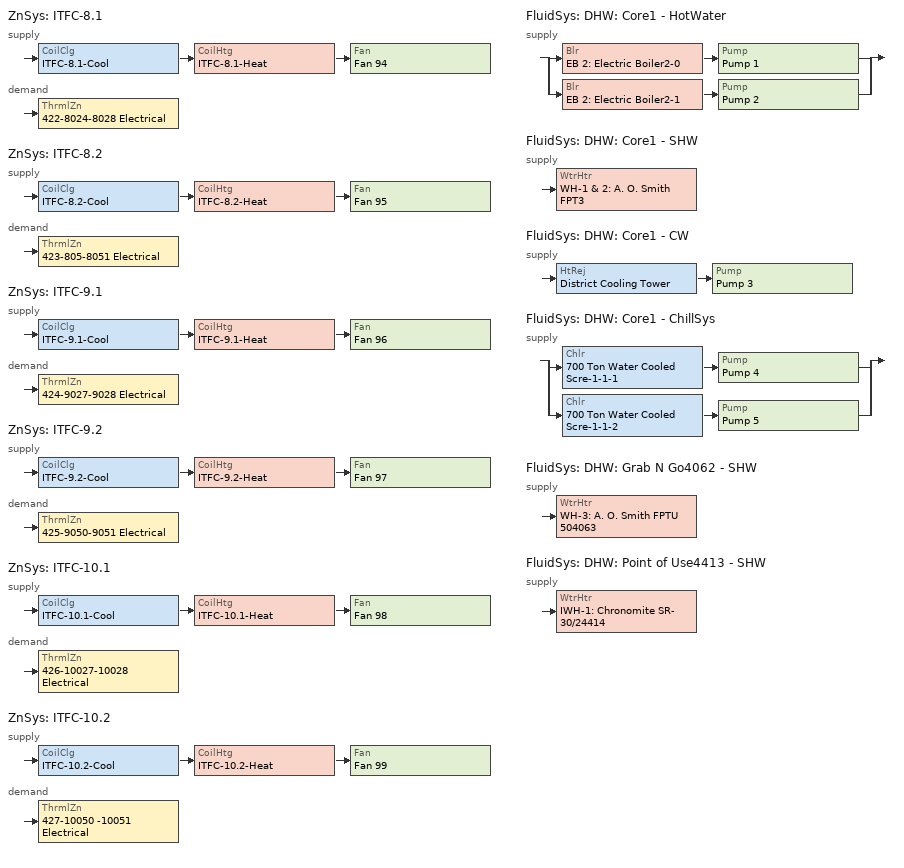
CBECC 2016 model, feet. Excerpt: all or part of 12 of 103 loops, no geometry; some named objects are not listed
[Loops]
ZnSys 'ITFC-8.1'
 supply: CoilClg 'ITFC-8.1-Cool' > CoilHtg 'ITFC-8.1-Heat' > Fan 'Fan 94'
 demand: ThrmlZn '422-8024-8028 Electrical'
ZnSys 'ITFC-8.2'
 supply: CoilClg 'ITFC-8.2-Cool' > CoilHtg 'ITFC-8.2-Heat' > Fan 'Fan 95'
 demand: ThrmlZn '423-805-8051 Electrical'
ZnSys 'ITFC-9.1'
 supply: CoilClg 'ITFC-9.1-Cool' > CoilHtg 'ITFC-9.1-Heat' > Fan 'Fan 96'
 demand: ThrmlZn '424-9027-9028 Electrical'
ZnSys 'ITFC-9.2'
 supply: CoilClg 'ITFC-9.2-Cool' > CoilHtg 'ITFC-9.2-Heat' > Fan 'Fan 97'
 demand: ThrmlZn '425-9050-9051 Electrical'
ZnSys 'ITFC-10.1'
 supply: CoilClg 'ITFC-10.1-Cool' > CoilHtg 'ITFC-10.1-Heat' > Fan 'Fan 98'
 demand: ThrmlZn '426-10027-10028 Electrical'
ZnSys 'ITFC-10.2'
 supply: CoilClg 'ITFC-10.2-Cool' > CoilHtg 'ITFC-10.2-Heat' > Fan 'Fan 99'
 demand: ThrmlZn '427-10050 -10051 Electrical'
FluidSys 'DHW: Core1 - HotWater'
 supply: split
  | Blr 'EB 2: Electric Boiler2-0' > Pump 'Pump 1'
  | Blr 'EB 2: Electric Boiler2-1' > Pump 'Pump 2'
FluidSys 'DHW: Core1 - SHW'
 supply: WtrHtr 'WH-1 & 2: A. O. Smith FPT3'
FluidSys 'DHW: Core1 - CW'
 supply: HtRej 'District Cooling Tower' > Pump 'Pump 3'
FluidSys 'DHW: Core1 - ChillSys'
 supply: split
  | Chlr '700 Ton Water Cooled Scre-1-1-1' > Pump 'Pump 4'
  | Chlr '700 Ton Water Cooled Scre-1-1-2' > Pump 'Pump 5'
FluidSys 'DHW: Grab N Go4062 - SHW'
 supply: WtrHtr 'WH-3: A. O. Smith FPTU 504063'
FluidSys 'DHW: Point of Use4413 - SHW'
 supply: WtrHtr 'IWH-1: Chronomite SR-30/24414'
[IntLtgSys]
Name | Spc | LumRef | LumCnt | DaylitAreaType
7.29  Secondary | S-316-7.29_7140 Sm Suite | ( F3, - none - ) | ( 1, 0 ) | SecondarySidelit
7.29 non Daylit | S-316-7.29_7140 Sm Suite | ( F3, F3, F3 ) | ( 1, 2, 1 )
7.30 Primary | S-317-7.30_7150 Sm Suite | ( F3, F3 ) | ( 3, 0 ) | PrimarySidelit
7.30 Secondary | S-317-7.30_7150 Sm Suite | ( F3, - none - ) | ( 2, 0 ) | SecondarySidelit
7.30 non Daylit | S-317-7.30_7150 Sm Suite | ( F3, F3, F3 ) | ( 4, 0, 0 )
7.31 Primary | S-318-7.31_7210 Md Suite | ( F3, F3/8 ) | ( 2, 2 ) | PrimarySidelit
7.31 non daylit | S-318-7.31_7210 Md Suite | ( F3, F3/8, H1 ) | ( 1, 1, 2 )
7.32 Primary | S-319-7.32_7212 Office | ( F3/12, - none - ) | ( 1, 0 ) | PrimarySidelit
7.33 Primary | S-320-7.33_7220 Sm Suite | ( F3, - none - ) | ( 2, 0 ) | PrimarySidelit
7.33 Secondary | S-320-7.33_7220 Sm Suite | ( F3, - none - ) | ( 2, 0 ) | SecondarySidelit
7.33 non Daylit | S-320-7.33_7220 Sm Suite | ( F3, F3, F3 ) | ( 1, 2, 1 )
7.34 Primary | S-321-7.34_7230 Sm Suite | ( F3, - none - ) | ( 2, 0 ) | PrimarySidelit
7.34 Secondary | S-321-7.34_7230 Sm Suite | ( F3, - none - ) | ( 2, 0 ) | SecondarySidelit
7.34 non Daylit | S-321-7.34_7230 Sm Suite | ( F3, F3, F3 ) | ( 1, 2, 1 )
7.35 Primary | S-322-7.35_7240 Sm Suite | ( F3, - none - ) | ( 2, 0 ) | PrimarySidelit
7.35 Secondary | S-322-7.35_7240 Sm Suite | ( F3, - none - ) | ( 2, 0 ) | SecondarySidelit
7.35 non Daylit | S-322-7.35_7240 Sm Suite | ( F3, F3, F3 ) | ( 1, 2, 1 )
7.36 non Daylit | S-323-7.36_7031 Circulation | ( W 1x2, F6A, F6A ) | ( 9, 1, 3 )
7.37 non Daylit | S-324-7.37_7032 Circulation | ( W 1x2, W 1x2, W 1x2, F3, H1 ) | ( 5, 5, 5, 2, 1 )
7.38 non Daylit | S-325-7.38_7030 Circulation | ( F3/8, F3, W 1x2 ) | ( 1, 2, 6 )
7027/ 7028 non Daylit | S-420-7027-7028 Electrical | ( F1B, F1B, - none - ) | ( 3, 2, 0 )
7.1ab 7.2 non daylit | S-421-7050-7051 Electrical | ( F1B, F1B, - none - ) | ( 3, 3, 0 )
468 Ind non Daylit | S-468-Ind_S107 Stair 1 | ( H1, F12, - none - ) | ( 1, 4, 0 )
469 non Daylit | S-469-Ind_S207 Stair 2 | ( H1, F12, - none - ) | ( 1, 4, 0 )
470 non Daylit | S-470-Ind_S307 Stair 3 | ( F12, H1, - none -, - none -, - none - ) | ( 4, 1, 0, 0, 0 )
471 non Daylit | S-471-Ind_S407 Stair 4 | ( H1, F12, - none -, - none -, - none - ) | ( 1, 3, 0, 0, 0 )
472 Ind non Daylit | S-472-Ind_All Restrooms 7th | ( Q2 15-9, H1, S, H1, L ) | ( 3, 4, 7, 2, 1 )
472 Ind non Daylit b | S-472-Ind_All Restrooms 7th | ( Q2 12, S, H, H1, F1B ) | ( 2, 7, 1, 4, 1 )
7.09 non Daylit | S-311-7.09_7002 Floor Lobby | ( G, H1, H1, H1, K ) | ( 6, 4, 3, 0, 0 )
7.09 Secondary | S-311-7.09_7002 Floor Lobby | ( G, K, H1, - none -, - none - ) | ( 3, 1, 0, 0, 0 ) | SecondarySidelit
7.09 primary | S-311-7.09_7002 Floor Lobby | ( K, K, - none -, - none -, - none - ) | ( 3, 0, 0, 0, 0 ) | PrimarySidelit
3.51 non daylit-3-3-5 | S-311-7.09_7002 Floor Lobby | ( J 12, J 18 ) | ( 1, 1 )
8.10 primary | S-124-8.10_8511-8512 Offices | ( F3/8, F3 ) | ( 2, 1 ) | PrimarySidelit
8.10 secondary | S-124-8.10_8511-8512 Offices | ( F3/8, F3 ) | ( 0, 1 ) | SecondarySidelit
8.11 primary | S-125-8.11_8514-8515 Offices | ( F3, F3/8 ) | ( 3, 1 ) | PrimarySidelit
8.12 non daylit | S-126-8.12_8520 XXLg Suite | ( F3, H1, F3/8 ) | ( 3, 1, 5 )
8.13 primary | S-127-8.13_8530 Md Suite | ( F3, F3/8 ) | ( 1, 1 ) | PrimarySidelit
8.13 secondary | S-127-8.13_8530 Md Suite | ( F3, F3/8 ) | ( 1, 2 ) | SecondarySidelit
8.13 non daylit | S-127-8.13_8530 Md Suite | ( F3, F3/8 ) | ( 3, 1 )
8.14 primary | S-128-8.14_8617 Conference | F3/8 | 1 | PrimarySidelit
8.15 Primary | S-129-8.15_8611-8616 Offices | F3 | 9 | PrimarySidelit
8.16 non daylit | S-130-8.16_8610 Lg Suite | ( F3/8, F3 ) | ( 3, 4 )
8.17 non daylit | S-131-8.17_8620 Lg Suite | ( F3/8, F3/8 ) | ( 3, 2 )
8.18 Primary | S-132-8.18_8621-8623 Offices | F3 | 7 | PrimarySidelit
8.19 primary | S-133-8.19_8633 Office | ( F3/8, F3 ) | ( 2, 3 ) | PrimarySidelit
8.20 primary | S-134-8.20_8630 Lg Suite | F3 | 4 | PrimarySidelit
8.20 non daylit | S-134-8.20_8630 Lg Suite | F3/8 | 3
8.21 primary | S-135-8.21_8710 Md Suite | ( F3, F3/8 ) | ( 1, 1 ) | PrimarySidelit
8.21 secondary | S-135-8.21_8710 Md Suite | ( F3, F3/8 ) | ( 1, 2 ) | SecondarySidelit
8.21 non daylit | S-135-8.21_8710 Md Suite | ( F3, F3/8 ) | ( 3, 1 )
8.22 primary | S-136-8.22_8720 Md Suite | ( F3, F3/8 ) | ( 1, 1 ) | PrimarySidelit
8.22 secondary | S-136-8.22_8720 Md Suite | ( F3, F3/8 ) | ( 1, 2 ) | SecondarySidelit
8.22 non daylit | S-136-8.22_8720 Md Suite | ( F3, F3/8 ) | ( 3, 1 )
8.23 primary | S-137-8.23_8731-8734 Offices | F3 | 2 | PrimarySidelit
8.23 non daylit | S-137-8.23_8731-8734 Offices | F3 | 3
8.24 primary | S-138-8.24_8730 XLg Committee | F3/8 | 4 | PrimarySidelit
8.25 non daylit | S-139-8.25_8001 Waiting | ( G, H1, H1, J 12, J 18 ) | ( 6, 4, 4, 1, 1 )
8.25 primary | S-139-8.25_8001 Waiting | ( H1, G ) | ( 2, 6 ) | PrimarySidelit
8.25 secondary | S-139-8.25_8001 Waiting | ( H1, G ) | ( 2, 3 ) | SecondarySidelit
8.40 non daylit | S-140-8.40_8060 Circulation | ( W 1x2, F3, F6A ) | ( 12, 4, 2 )
8.41 non daylit | S-141-8.41_8062 Circulation | ( W 1x2, F3, F6A ) | ( 12, 5, 2 )
8.01 Primary | S-326-8.01_8231-8236 Offices | F3 | 9 | PrimarySidelit
8.02 primary | S-327-8.02_8237 Conference | F3/8 | 1 | PrimarySidelit
8.03 non daylit | S-328-8.03_8230 XLg Suite | ( F3/8, F3 ) | ( 3, 4 )
8.04 primary | S-329-8.04_831 XLg Committee | ( F3, F3/8 ) | ( 1, 1 ) | PrimarySidelit
8.04 secondary | S-329-8.04_831 XLg Committee | ( F3, F3/8 ) | ( 1, 2 ) | SecondarySidelit
8.04 non daylit | S-329-8.04_831 XLg Committee | ( F3, F3/8 ) | ( 3, 1 )
8.05 primary | S-330-8.05_8320 Md Suite | ( F3, F3/8 ) | ( 1, 1 ) | PrimarySidelit
8.05 secondary | S-330-8.05_8320 Md Suite | ( F3, F3/8 ) | ( 1, 2 ) | SecondarySidelit
8.05 non daylit | S-330-8.05_8320 Md Suite | ( F3, F3/8 ) | ( 3, 1 )
8.06 primary | S-331-8.06_8332-8333 Offices | ( F3, F3/8 ) | ( 6, 1 ) | PrimarySidelit
8.07 primary | S-332-8.07_8336-8337 Offices | ( F3/8, F3 ) | ( 2, 1 ) | PrimarySidelit
8.07 secondary | S-332-8.07_8336-8337 Offices | ( F3/8, F3 ) | ( 0, 1 ) | SecondarySidelit
8.08 non daylit | S-333-8.08_8330 XXLg Suite | ( F3, H1, F3/8 ) | ( 3, 1, 5 )
8.09 primary | S-334-8.09_8010 XL Conference | ( M/16, F3 ) | ( 2, 0 ) | PrimarySidelit
8.09 secondary | S-334-8.09_8010 XL Conference | ( M/16, - none - ) | ( 2, 0 ) | SecondarySidelit
8.09 non daylit | S-334-8.09_8010 XL Conference | ( N, - none - ) | ( 2, 0 )
8.26 primary | S-335-8.26_8113 Offices | ( F3/8, F3 ) | ( 2, 3 ) | PrimarySidelit
8.27 primary | S-336-8.27_8110 Md Suite | F3/8 | 2 | PrimarySidelit
8.27 non daylit | S-336-8.27_8110 Md Suite | F3/8 | 2
8.28 primary | S-337-8.28_8120 Md Suite | ( F3, F3/8 ) | ( 1, 1 ) | PrimarySidelit
8.28 secondary | S-337-8.28_8120 Md Suite | ( F3, F3/8 ) | ( 1, 2 ) | SecondarySidelit
8.28 non daylit | S-337-8.28_8120 Md Suite | ( F3, F3/8 ) | ( 3, 1 )
8.29 primary | S-338-8.29_8130 Md Suite | ( F3, F3/8 ) | ( 1, 1 ) | PrimarySidelit
8.29 secondary | S-338-8.29_8130 Md Suite | ( F3, F3/8 ) | ( 1, 2 ) | SecondarySidelit
8.29 non daylit | S-338-8.29_8130 Md Suite | ( F3, F3/8 ) | ( 3, 1 )
8.30 primary | S-339-8.30_8140 Md Suite | ( F3, F3/8 ) | ( 1, 1 ) | PrimarySidelit
8.30 secondary | S-339-8.30_8140 Md Suite | ( F3, F3/8 ) | ( 1, 2 ) | SecondarySidelit
8.30 non daylit | S-339-8.30_8140 Md Suite | ( F3, F3/8 ) | ( 3, 1 )
8.31 primary | S-340-8.31_8213 Office | ( F3/8, F3 ) | ( 2, 3 ) | PrimarySidelit
8.32 primary | S-341-8.32_8210 Lg Suite | F3 | 4 | PrimarySidelit
8.32 non daylit | S-341-8.32_8210 Lg Suite | F3/8 | 3
8.33 Primary | S-342-8.33_8221-8223 Offices | F3 | 7 | PrimarySidelit
8.34 non daylit | S-343-8.34_8220 Lg Suite | ( F3/8, F3/8 ) | ( 3, 2 )
8.35 non daylit | S-344-8.35_8030 Circulation | ( W 1x2, F3, F3 ) | ( 20, 4, 3 )
8.36 non daylit | S-345-8.36_8023 Mail Room | F3 | 8
8.37 non daylit | S-346-8.37_8032 Circulation | ( W 1x2, F3, F3 ) | ( 18, 2, 0 )
8.39 non daylit | S-347-8.39_8003 Floor Lobby | ( K, H1, H1, J 12, J 18 ) | ( 3, 4, 3, 1, 1 )
8024/28 non daylit | S-422-8024-8028 Electrical | F1B | 5
8050/51 non daylit-2 | S-423-805-8051 Electrical | F1B | 6
473 non Daylit | S-473-Ind_S108 Stair 1 | ( H1, F12, - none -, - none -, - none - ) | ( 1, 4, 0, 0, 0 )
474 non Daylit | S-474-Ind_S208 Stair 2 | ( H1, F12, - none -, - none -, - none - ) | ( 1, 4, 0, 0, 0 )
475 non Daylit | S-475-Ind_S308 Stair 3 | ( H1, F12, - none -, - none -, - none - ) | ( 1, 4, 0, 0, 0 )
476 non Daylit | S-476-Ind_S408 Stair 4 | ( H1, F12, - none -, - none -, - none - ) | ( 1, 4, 0, 0, 0 )
482 NON DAYLIT-2 | S-477-Ind_All Restrooms 8th | ( H1, Q2 12, H1, S, H ) | ( 1, 2, 5, 5, 1 )
482 NON DAYLIT B-2 | S-477-Ind_All Restrooms 8th | ( Q2 9-9, Q2 12, H1, S, L ) | ( 2, 1, 4, 5, 1 )
482 NON DAYLIT C-2 | S-477-Ind_All Restrooms 8th | ( H1, S, H1, S, S ) | ( 3, 6, 0, 0 )
9.06 primary | S-142-9.06_9510 Open Offices | ( F3, H1 ) | ( 6, 1 ) | PrimarySidelit
9.06 non daylit | S-142-9.06_9510 Open Offices | F3 | 3
9.07 primary | S-143-9.07_9522-9524 Offices | F3 | 8 | PrimarySidelit
9.08 primary | S-144-9.08_9525 Offices | F3 | 4 | PrimarySidelit
9.09 primary | S-145-9.09_9529 Offices | F3 | 4 | PrimarySidelit
9.10 primary | S-146-9.10_9528 Reception | F3/12 | 2 | PrimarySidelit
9.11 primary | S-147-9.11_9610 Open Office Per | F3 | 6 | PrimarySidelit
9.12 primary | S-148-9.12_9717 Office | ( F3/12, F3/8 ) | ( 4, 1 ) | PrimarySidelit
9.13 primary | S-149-9.13_9718-9720 Offices | F3 | 4 | PrimarySidelit
9.14 primary | S-150-9.14_9721-9723 Offices | ( F3, F3/12 ) | ( 6, 1 )
9.15 primary | S-151-9.15_9725 Office | F3 | 6 | PrimarySidelit
9.16 primary | S-152-9.16_9005 Sm Conference | ( F3, W 1x2, F3 ) | ( 2, 1, 2 ) | PrimarySidelit
9.17 primary | S-153-9.17_9004 Md Conference | F3/8 | 1 | PrimarySidelit
9.18 primary | S-154-9.18_9003 Sm Conference | F3/8 | 2 | PrimarySidelit
9.38 non daylit | S-155-9.38_9716 Office | ( H1, J 18, G, K, H1 ) | ( 1, 1, 8, 5, 8 )
9.38 non daylit b | S-155-9.38_9716 Office | ( L, J 12, G, K, H1 ) | ( 1, 1, 0, 0, 0 )
9.40 non daylit | S-156-9.40_9060 Circulation | ( W 1x2, H1 ) | ( 15, 4 )
9.41 non daylit | S-157-9.41_9527 Md Conference | F3/12 | 1
9.42 non daylit | S-158-9.42_9526 Sm Conference | F3 | 2
9.43 non daylit | S-159-9.43_9520 Open Office | ( F3, H1, F3 ) | ( 11, 5, 1 )
9.44 non daylit | S-160-9.44_9534 Open Office | ( F3, F3/8, H1, F3 ) | ( 1, 2, 1, 2 )
9.45 NON DAYLIT | S-161-9.45_9610 Open Office Ine | F3/12 | 1
9.46 non daylit | S-162-9.46_9710 Open Office Eas | ( F3, H1 ) | ( 5, 1 )
9.47 non daylit | S-163-9.47_9710 Open Office Wes | ( F3, F3, F3, W 1x2, F3/12 ) | ( 4, 6, 4, 2, 1 )
9.48 NON DAYLIT | S-164-9.48_9062 Circulation | ( F3, F3, F3, F3, W 1x2 ) | ( 2, 4, 4, 2, 8 )
9.49 non daylit | S-165-9.49_9002 Circulation | ( W 1x2, H1, F3 ) | ( 10, 3, 2 )
9.01 primary | S-348-9.01_9227-9228 Office | ( F3/12, F3 ) | ( 1, 2 ) | PrimarySidelit
9.02 primary | S-349-9.02_9311-9312 Offices | F3 | 2 | PrimarySidelit
9.02 secondary | S-349-9.02_9311-9312 Offices | F3 | 1 | SecondarySidelit
9.03 primary | S-350-9.03_9323-9325 Offices | F3 | 11 | PrimarySidelit
9.04 primary | S-351-9.04_9343-9344 Offices | ( F3, F3/8 ) | ( 2, 2 )
9.05 Primary | S-352-9.05_9340 Open Office | F3/12 | 3 | PrimarySidelit
9.05 non daylit | S-352-9.05_9340 Open Office | ( F3, H1 ) | ( 2, 1 )
9.19 Primary | S-353-9.19_9100 Lg Conference | ( F3, F3/8 ) | ( 1, 1 ) | PrimarySidelit
9.20 primary | S-354-9.20_9116-9118 Offices | ( F3, F3/12 ) | ( 6, 1 ) | PrimarySidelit
9.21 primary | S-355-9.21_9130 Open Office | ( F3, F3/8 ) | ( 2, 1 ) | PrimarySidelit
9.21 non daylit | S-355-9.21_9130 Open Office | F3/8 | 4
9.22 primary | S-356-9.22_9141-9142 Offices | F3 | 6 | PrimarySidelit
9.23 non daylit | S-357-9.23_9143 Open Offices | ( F3, F3/8 ) | ( 2, 1 )
9.23 secondary | S-357-9.23_9143 Open Offices | ( F3, F3/8 ) | ( 1, 0 ) | SecondarySidelit
9.23 primary | S-357-9.23_9143 Open Offices | ( F3, F3 ) | ( 1, 2 ) | PrimarySidelit
9.24 primary | S-358-9.24_9150-9151 Offices | ( F3/12, F3 ) | ( 1, 2 )
9.25 primary | S-359-9.25_9210 Open Office Per | ( F3/8, F3 ) | ( 2, 2 ) | PrimarySidelit
9.26 non daylit | S-360-9.26_9210 Open Office Int | ( F3/8, F3 ) | ( 4, 9 )
9.27 primary | S-361-9.27_9223-9226 Offices | F3 | 8 | PrimarySidelit
9.28 non daylit | S-362-9.28_9220 Open Office | ( F3/8, F3, H1 ) | ( 3, 5, 1 )
9.29 non daylit | S-363-9.29_9310 Open Office | ( F3/8, F3, H1 ) | ( 2, 3, 1 )
9.30 non daylit | S-364-9.30_9031 Circulation | ( W 1x2, F3 ) | ( 8, 3 )
9.31 non daylit | S-365-9.31_9326-9329 Offices | F3 | 12
9.32 non daylit | S-366-9.32_9320 Open Office | ( F3, F3/8 ) | ( 6, 1 )
9.33 non daylit | S-367-9.33_9032 Corridor | ( W 1x2, F3 ) | ( 21, 2 )
9.34 non daylit | S-368-9.34_9030 Corridor | ( F3, W 1x2 ) | ( 5, 10 )
9.35 non daylit | S-369-9.35_9112 Conference | F3/8 | 2
9.36 non daylit | S-370-9.36_9110 Open Office Wes | F3/8 | 1
9.37 non daylit | S-371-9.37_9110 Open Office Eas | ( F3, F3/8, F3, F3/8, F3 ) | ( 2, 6, 1, 1, 2 )
9.39 secondary | S-372-9.39_9001 Circulation | H1 | 3 | SecondarySidelit
9.39  non dalit | S-372-9.39_9001 Circulation | ( H1, J 12, J 18 ) | ( 3, 1, 1 )
424 non daylit | S-424-9027-9028 Electrical | ( F1B, F1B ) | ( 3, 2 )
425 non daylit | S-425-9050-9051 Electrical | ( F1B, F1B ) | ( 3, 3 )
478 non Daylit | S-478-Ind_S109 Stair 1 | ( H1, F12, - none -, - none -, - none - ) | ( 1, 4, 0, 0, 0 )
480 non Daylit-2 | S-479-Ind_S209 Stair 2 | ( H1, F12, - none -, - none -, - none - ) | ( 1, 4, 0, 0, 0 )
480 non Daylit | S-480-Ind_S309 Stair 3 | ( H1, F12, - none -, - none -, - none - ) | ( 1, 4, 0, 0, 0 )
481 non Daylit | S-481-Ind_S409 Stair 4 | ( H1, F12, - none -, - none -, - none - ) | ( 1, 4, 0, 0, 0 )
482 NON DAYLIT | S-482-Ind_All Restrooms 9th | ( H1, Q2 15-9, H1, S, S ) | ( 1, 2, 5, 5 )
482 NON DAYLIT B | S-482-Ind_All Restrooms 9th | ( Q2 13-8, Q2 12, H1, S, S ) | ( 1, 2, 4, 5 )
482 NON DAYLIT C | S-482-Ind_All Restrooms 9th | ( H1, S, H1, S, S ) | ( 4, 8, 0, 0 )
10.05 Primary | S-170-10.05_Circulation | ( F3/8, W 1x2 ) | ( 1, 2 ) | PrimarySidelit
10.06 primary | S-171-10.06_10510 Open Office | F3/8 | 3 | PrimarySidelit
10.06 secondary | S-171-10.06_10510 Open Office | F3/8 | 2 | SecondarySidelit
10.07 non daylit | S-172-10.07_10511 Office | ( F3/8, W 1x2, H1 ) | ( 2, 5, 4 )
10.08 Primary | S-173-10.08_Circulation | ( F3/8, W 1x2 ) | ( 1, 2 ) | PrimarySidelit
10.09 Primary | S-174-10.09_10070 Open office | ( F3, W 1x2 ) | ( 1, 0 ) | PrimarySidelit
10.09 non daylit | S-174-10.09_10070 Open office | ( F3, W 1x2, F6 ) | ( 5, 5, 7 )
10.10 primary | S-175-10.10_10066 & 10073 Offic | ( F3/8, F3 ) | 1 | PrimarySidelit
10.11 non daylit | S-176-10.11_10002 Lg Conference | M/16 | 1
10.12 primary | S-177-10.12_10055 Lg Conference | M/16 | 1 | PrimarySidelit
10.12 secondary | S-177-10.12_10055 Lg Conference | M/16 | 1 | SecondarySidelit
10.01 Primary | S-373-10.01_10302-10303 Offices | ( F3/8, F3/8 ) | ( 1, 1 ) | PrimarySidelit
10.02 Primary | S-374-10.02_10300 GPD | F3/8 |  | PrimarySidelit
10.02 non daylit | S-374-10.02_10300 GPD | ( F3, F3/8, W 1x2 ) | ( 3, 1, 8 )
10.03 Primary | S-375-10.03_Circulation | ( F3/8, W 1x2 ) | ( 1, 2 ) | PrimarySidelit
10.04 non daylit | S-376-10.04_10004 Waiting | ( H1, H1, L, K, G ) | ( 10, 11, 1, 4, 12 )
10.04 non daylit b | S-376-10.04_10004 Waiting | ( J 12, J 18 ) | ( 2, 2 )
[Spc] CondgType=DirectlyConditioned; Perim=0; OccFrac=0.5; FxdSeat=0; OccNumFxdSeat=0; EnvStatus=New; LtgStatus=New; IntLtgSpecMthd=AreaCategoryMethod; IntLPDReg=0.4; IntLPDNonReg=0; ProcElecPwrDens=0; ProcElecSchRef=Office Process4; ProcElecRadFrac=0; ProcElecLatFrac=0; ElevCnt=0; EscalCnt=0; HotelMotelGuestRmCnt=0; ExhACH=0; LabExhRtType=HoodDominated; HasProcExh=0
Name | Story | ThrmlZnRef | Area | FlrToCeilingHgt | SpcFunc | RecptPwrDens | SHWFluidSegRef | ExhPerSpc
S-317-7.30_7150 Sm Suite | Floor 7 | 317-7.30_7150 Sm Suite | 878 | 10 | Office (Greater than 250 square feet in floor area) | 3.5 | DHW: Core1 - SHWSSeg | 0
S-318-7.31_7210 Md Suite | Floor 7 | 318-7.31_7210 Md Suite | 837 | 10 | Office (Greater than 250 square feet in floor area) | 3.5 | DHW: Core1 - SHWSSeg | 0
S-319-7.32_7212 Office | Floor 7 | 319-7.32_7212 Office | 310 | 10 | Office (Greater than 250 square feet in floor area) | 3.5 | DHW: Core1 - SHWSSeg | 0
S-320-7.33_7220 Sm Suite | Floor 7 | 320-7.33_7220 Sm Suite | 955 | 10 | Office (Greater than 250 square feet in floor area) | 3.5 | DHW: Core1 - SHWSSeg | 0
S-321-7.34_7230 Sm Suite | Floor 7 | 321-7.34_7230 Sm Suite | 876 | 10 | Office (Greater than 250 square feet in floor area) | 3.5 | DHW: Core1 - SHWSSeg | 0
S-322-7.35_7240 Sm Suite | Floor 7 | 322-7.35_7240 Sm Suite | 888 | 10 | Office (Greater than 250 square feet in floor area) | 3.5 | DHW: Core1 - SHWSSeg | 0
S-323-7.36_7031 Circulation | Floor 7 | 323-7.36_7031 Circulation | 1252 | 10 | Corridors, Restrooms, Stairs, and Support Areas | 0.2 | DHW: Core1 - SHWSSeg | 0
S-324-7.37_7032 Circulation | Floor 7 | 324-7.37_7032 Circulation | 1654 | 10 | Corridors, Restrooms, Stairs, and Support Areas | 0.2 | DHW: Core1 - SHWSSeg | 0
S-325-7.38_7030 Circulation | Floor 7 | 325-7.41_7030 Circulation | 963 | 10 | Corridors, Restrooms, Stairs, and Support Areas | 0.2 | DHW: Core1 - SHWSSeg | 583
S-420-7027-7028 Electrical | Floor 7 | 420-7027-7028 Electrical | 349 | 10 | Electrical, Mechanical, Telephone Rooms | 0.2 | DHW: Core1 - SHWSSeg | 600
S-421-7050-7051 Electrical | Floor 7 | 421-7050-7051 Electrical | 448 | 10 | Electrical, Mechanical, Telephone Rooms | 0.2 | DHW: Core1 - SHWSSeg | 600
S-468-Ind_S107 Stair 1 | Floor 7 | 468-Ind_S107 Stair 1 | 709 | 10 | Corridors, Restrooms, Stairs, and Support Areas | 0.2 | DHW: Grab N Go4062 - SHWSSeg | 0
S-469-Ind_S207 Stair 2 | Floor 7 | 469-Ind_S207 Stair 2 | 510 | 10 | Corridors, Restrooms, Stairs, and Support Areas | 0.2 | DHW: Grab N Go4062 - SHWSSeg | 0
S-470-Ind_S307 Stair 3 | Floor 7 | 470-Ind_S307 Stair 3 | 492 | 10 | Corridors, Restrooms, Stairs, and Support Areas | 0.2 | DHW: Grab N Go4062 - SHWSSeg | 0
S-471-Ind_S407 Stair 4 | Floor 7 | 471-Ind_S407 Stair 4 | 521 | 10 | Corridors, Restrooms, Stairs, and Support Areas | 0.2 | DHW: Grab N Go4062 - SHWSSeg | 0
S-472-Ind_All Restrooms 7th | Floor 7 | 472-Ind_All Restrooms 7th | 1701 | 10 | Corridors, Restrooms, Stairs, and Support Areas | 0.2 | DHW: Grab N Go4062 - SHWSSeg | 1800
S-311-7.09_7002 Floor Lobby | Floor 7 | 311-7.09_7002 Floor Lobby | 2213 | 10 | Lobby, Hotel | 0.5 | DHW: Core1 - SHWSSeg | 0
S-124-8.10_8511-8512 Offices | Floor 8 | 124-8.10_8511-8512 Offices | 584 | 10 | Office (Greater than 250 square feet in floor area) | 3.5 | DHW: Core1 - SHWSSeg | 0
S-125-8.11_8514-8515 Offices | Floor 8 | 125-8.11_8514-8515 Offices | 631 | 10 | Office (Greater than 250 square feet in floor area) | 3.5 | DHW: Core1 - SHWSSeg | 0
S-126-8.12_8520 XXLg Suite | Floor 8 | 126-8.12_8520 XXLg Suite | 1335 | 10 | Office (Greater than 250 square feet in floor area) | 3.5 | DHW: Core1 - SHWSSeg | 0
S-127-8.13_8530 Md Suite | Floor 8 | 127-8.13_8530 Md Suite | 1193 | 10 | Office (Greater than 250 square feet in floor area) | 3.5 | DHW: Core1 - SHWSSeg | 0
S-128-8.14_8617 Conference | Floor 8 | 128-8.14_8617 Conference | 302 | 10 | Convention, Conference, Multipurpose and Meeting Center Areas | 3.5 | DHW: Core1 - SHWSSeg | 0
S-129-8.15_8611-8616 Offices | Floor 8 | 129-8.15_8611-8616 Offices | 867 | 10 | Office (Greater than 250 square feet in floor area) | 3.5 | DHW: Core1 - SHWSSeg | 0
S-130-8.16_8610 Lg Suite | Floor 8 | 130-8.16_8610 Lg Suite | 910 | 10 | Office (Greater than 250 square feet in floor area) | 3.5 | DHW: Core1 - SHWSSeg | 0
S-131-8.17_8620 Lg Suite | Floor 8 | 131-8.17_8620 Lg Suite | 925 | 10 | Office (Greater than 250 square feet in floor area) | 3.5 | DHW: Core1 - SHWSSeg | 0
S-132-8.18_8621-8623 Offices | Floor 8 | 132-8.18_8621-8623 Offices | 634 | 10 | Office (Greater than 250 square feet in floor area) | 3.5 | DHW: Core1 - SHWSSeg | 0
S-133-8.19_8633 Office | Floor 8 | 133-8.19_8633 Office | 555 | 10 | Office (Greater than 250 square feet in floor area) | 3.5 | DHW: Core1 - SHWSSeg | 0
S-134-8.20_8630 Lg Suite | Floor 8 | 134-8.20_8630 Lg Suite | 954 | 10 | Office (Greater than 250 square feet in floor area) | 3.5 | DHW: Core1 - SHWSSeg | 0
S-135-8.21_8710 Md Suite | Floor 8 | 135-8.21_8710 Md Suite | 1215 | 10 | Office (Greater than 250 square feet in floor area) | 3.5 | DHW: Core1 - SHWSSeg | 0
S-136-8.22_8720 Md Suite | Floor 8 | 136-8.22_8720 Md Suite | 1215 | 10 | Office (Greater than 250 square feet in floor area) | 3.5 | DHW: Core1 - SHWSSeg | 0
S-137-8.23_8731-8734 Offices | Floor 8 | 137-8.23_8731-8734 Offices | 494 | 10 | Office (250 square feet in floor area or less) | 3.5 | DHW: Core1 - SHWSSeg | 0
S-138-8.24_8730 XLg Committee | Floor 8 | 138-8.24_8730 XLg Committee | 894 | 10 | Office (Greater than 250 square feet in floor area) | 3.5 | DHW: Core1 - SHWSSeg | 0
S-139-8.25_8001 Waiting | Floor 8 | 139-8.25_8001 Waiting | 2061 | 10 | Lobby, Hotel | 0.5 | DHW: Core1 - SHWSSeg | 0
S-140-8.40_8060 Circulation | Floor 8 | 140-8.40_8060 Circulation | 1377 | 10 | Corridors, Restrooms, Stairs, and Support Areas | 0.2 | DHW: Core1 - SHWSSeg | 0
S-141-8.41_8062 Circulation | Floor 8 | 141-8.41_8062 Circulation | 1676 | 10 | Corridors, Restrooms, Stairs, and Support Areas | 0.2 | DHW: Core1 - SHWSSeg | 583
S-326-8.01_8231-8236 Offices | Floor 8 | 326-8.01_8231-8236 Offices | 867 | 10 | Office (250 square feet in floor area or less) | 3.5 | DHW: Core1 - SHWSSeg | 0
S-327-8.02_8237 Conference | Floor 8 | 327-8.02_8237 Conference | 302 | 10 | Convention, Conference, Multipurpose and Meeting Center Areas | 3.5 | DHW: Core1 - SHWSSeg | 0
S-328-8.03_8230 XLg Suite | Floor 8 | 328-8.03_8230 XLg Suite | 910 | 10 | Office (Greater than 250 square feet in floor area) | 3.5 | DHW: Core1 - SHWSSeg | 0
S-329-8.04_831 XLg Committee | Floor 8 | 329-8.04_831 XLg Committee | 1193 | 10 | Office (Greater than 250 square feet in floor area) | 3.5 | DHW: Core1 - SHWSSeg | 0
S-330-8.05_8320 Md Suite | Floor 8 | 330-8.05_8320 Md Suite | 1193 | 10 | Office (Greater than 250 square feet in floor area) | 3.5 | DHW: Core1 - SHWSSeg | 0
S-331-8.06_8332-8333 Offices | Floor 8 | 331-8.06_8332-8333 Offices | 654 | 10 | Office (Greater than 250 square feet in floor area) | 3.5 | DHW: Core1 - SHWSSeg | 0
S-332-8.07_8336-8337 Offices | Floor 8 | 332-8.07_8336-8337 Offices | 595 | 10 | Office (Greater than 250 square feet in floor area) | 3.5 | DHW: Core1 - SHWSSeg | 0
S-333-8.08_8330 XXLg Suite | Floor 8 | 333-8.08_8330 XXLg Suite | 1304 | 10 | Office (Greater than 250 square feet in floor area) | 3.5 | DHW: Core1 - SHWSSeg | 0
S-334-8.09_8010 XL Conference | Floor 8 | 334-8.09_8010 XL Conference | 956 | 10 | Convention, Conference, Multipurpose and Meeting Center Areas | 3.5 | DHW: Core1 - SHWSSeg | 0
S-335-8.26_8113 Offices | Floor 8 | 335-8.26_8113 Offices | 537 | 10 | Office (Greater than 250 square feet in floor area) | 3.5 | DHW: Core1 - SHWSSeg | 0
S-336-8.27_8110 Md Suite | Floor 8 | 336-8.27_8110 Md Suite | 853 | 10 | Office (Greater than 250 square feet in floor area) | 3.5 | DHW: Core1 - SHWSSeg | 0
S-337-8.28_8120 Md Suite | Floor 8 | 337-8.28_8120 Md Suite | 1215 | 10 | Office (Greater than 250 square feet in floor area) | 3.5 | DHW: Core1 - SHWSSeg | 0
S-338-8.29_8130 Md Suite | Floor 8 | 338-8.29_8130 Md Suite | 1215 | 10 | Office (Greater than 250 square feet in floor area) | 3.5 | DHW: Core1 - SHWSSeg | 0
S-339-8.30_8140 Md Suite | Floor 8 | 339-8.30_8140 Md Suite | 1215 | 10 | Office (Greater than 250 square feet in floor area) | 3.5 | DHW: Core1 - SHWSSeg | 0
S-340-8.31_8213 Office | Floor 8 | 340-8.31_8213 Office | 546 | 10 | Office (Greater than 250 square feet in floor area) | 3.5 | DHW: Core1 - SHWSSeg | 0
S-341-8.32_8210 Lg Suite | Floor 8 | 341-8.32_8210 Lg Suite | 980 | 10 | Office (Greater than 250 square feet in floor area) | 3.5 | DHW: Core1 - SHWSSeg | 0
S-342-8.33_8221-8223 Offices | Floor 8 | 342-8.33_8221-8223 Offices | 627 | 10 | Office (Greater than 250 square feet in floor area) | 3.5 | DHW: Core1 - SHWSSeg | 0
S-343-8.34_8220 Lg Suite | Floor 8 | 343-8.34_8220 Lg Suite | 916 | 10 | Office (Greater than 250 square feet in floor area) | 3.5 | DHW: Core1 - SHWSSeg | 0
S-344-8.35_8030 Circulation | Floor 8 | 344-8.35_8030 Circulation | 1940 | 10 | Corridors, Restrooms, Stairs, and Support Areas | 0.2 | DHW: Core1 - SHWSSeg | 583
S-345-8.36_8023 Mail Room | Floor 8 | 345-8.36_8023 Mail Room | 868 | 10 | Office (Greater than 250 square feet in floor area) | 3.5 | DHW: Core1 - SHWSSeg | 0
S-346-8.37_8032 Circulation | Floor 8 | 346-8.37_8032 Circulation | 1419 | 10 | Corridors, Restrooms, Stairs, and Support Areas | 0.2 | DHW: Core1 - SHWSSeg | 0
S-347-8.39_8003 Floor Lobby | Floor 8 | 347-8.39_8003 Floor Lobby | 1264 | 10 | Lobby, Hotel | 0.5 | DHW: Core1 - SHWSSeg | 0
S-422-8024-8028 Electrical | Floor 8 | 422-8024-8028 Electrical | 349 | 10 | Electrical, Mechanical, Telephone Rooms | 0.2 | DHW: Core1 - SHWSSeg | 600
S-423-805-8051 Electrical | Floor 8 | 423-805-8051 Electrical | 448 | 10 | Electrical, Mechanical, Telephone Rooms | 0.2 | DHW: Core1 - SHWSSeg | 600
S-473-Ind_S108 Stair 1 | Floor 8 | 473-Ind_S108 Stair 1 | 709 | 10 | Corridors, Restrooms, Stairs, and Support Areas | 0.2 | DHW: Grab N Go4062 - SHWSSeg | 0
S-474-Ind_S208 Stair 2 | Floor 8 | 474-Ind_S208 Stair 2 | 510 | 10 | Corridors, Restrooms, Stairs, and Support Areas | 0.2 | DHW: Grab N Go4062 - SHWSSeg | 0
S-475-Ind_S308 Stair 3 | Floor 8 | 475-Ind_S308 Stair 3 | 492 | 10 | Corridors, Restrooms, Stairs, and Support Areas | 0.2 | DHW: Grab N Go4062 - SHWSSeg | 0
S-476-Ind_S408 Stair 4 | Floor 8 | 476-Ind_S408 Stair 4 | 521 | 10 | Corridors, Restrooms, Stairs, and Support Areas | 0.2 | DHW: Grab N Go4062 - SHWSSeg | 0
S-477-Ind_All Restrooms 8th | Floor 8 | 477-Ind_All Restrooms 8th | 1701 | 10 | Corridors, Restrooms, Stairs, and Support Areas | 0.2 | DHW: Grab N Go4062 - SHWSSeg | 1800
S-142-9.06_9510 Open Offices | Floor 9 | 142-9.06_9510 Open Offices | 909 | 10 | Office (Greater than 250 square feet in floor area) | 3.5 | DHW: Core1 - SHWSSeg | 0
S-143-9.07_9522-9524 Offices | Floor 9 | 143-9.07_9522-9524 Offices | 584 | 10 | Office (Greater than 250 square feet in floor area) | 3.5 | DHW: Core1 - SHWSSeg | 0
S-144-9.08_9525 Offices | Floor 9 | 144-9.08_9525 Offices | 266 | 10 | Office (Greater than 250 square feet in floor area) | 3.5 | DHW: Core1 - SHWSSeg | 0
S-145-9.09_9529 Offices | Floor 9 | 145-9.09_9529 Offices | 668 | 10 | Office (Greater than 250 square feet in floor area) | 3.5 | DHW: Core1 - SHWSSeg | 0
S-146-9.10_9528 Reception | Floor 9 | 146-9.10_9528 Reception | 649 | 10 | Office (Greater than 250 square feet in floor area) | 3.5 | DHW: Core1 - SHWSSeg | 0
S-147-9.11_9610 Open Office Per | Floor 9 | 147-9.11_9610 Open Office Per | 1276 | 10 | Office (Greater than 250 square feet in floor area) | 3.5 | DHW: Core1 - SHWSSeg | 0
S-148-9.12_9717 Office | Floor 9 | 148-9.12_9717 Office | 211 | 10 | Office (250 square feet in floor area or less) | 3.5 | DHW: Core1 - SHWSSeg | 0
S-149-9.13_9718-9720 Offices | Floor 9 | 149-9.13_9718-9720 Offices | 803 | 10 | Office (Greater than 250 square feet in floor area) | 3.5 | DHW: Core1 - SHWSSeg | 0
S-150-9.14_9721-9723 Offices | Floor 9 | 150-9.14_9721-9723 Offices | 467 | 10 | Office (Greater than 250 square feet in floor area) | 3.5 | DHW: Core1 - SHWSSeg | 0
S-151-9.15_9725 Office | Floor 9 | 151-9.15_9725 Office | 200 | 10 | Office (Greater than 250 square feet in floor area) | 3.5 | DHW: Core1 - SHWSSeg | 0
S-152-9.16_9005 Sm Conference | Floor 9 | 152-9.16_9005 Sm Conference | 158 | 10 | Convention, Conference, Multipurpose and Meeting Center Areas | 3.5 | DHW: Core1 - SHWSSeg | 0
S-153-9.17_9004 Md Conference | Floor 9 | 153-9.17_9004 Md Conference | 231 | 10 | Convention, Conference, Multipurpose and Meeting Center Areas | 3.5 | DHW: Core1 - SHWSSeg | 0
S-154-9.18_9003 Sm Conference | Floor 9 | 154-9.18_9003 Sm Conference | 158 | 10 | Convention, Conference, Multipurpose and Meeting Center Areas | 3.5 | DHW: Core1 - SHWSSeg | 0
S-155-9.38_9716 Office | Floor 9 | 155-9.38_9716 Office | 259 | 10 | Office (Greater than 250 square feet in floor area) | 3.5 | DHW: Core1 - SHWSSeg | 0
S-156-9.40_9060 Circulation | Floor 9 | 156-9.40_9060 Circulation | 1295 | 10 | Corridors, Restrooms, Stairs, and Support Areas | 0.2 | DHW: Core1 - SHWSSeg | 0
S-157-9.41_9527 Md Conference | Floor 9 | 157-9.41_9527 Md Conference | 299 | 10 | Convention, Conference, Multipurpose and Meeting Center Areas | 3.5 | DHW: Core1 - SHWSSeg | 0
S-158-9.42_9526 Sm Conference | Floor 9 | 158-9.42_9526 Sm Conference | 172 | 10 | Convention, Conference, Multipurpose and Meeting Center Areas | 3.5 | DHW: Core1 - SHWSSeg | 0
S-159-9.43_9520 Open Office | Floor 9 | 159-9.43_9520 Open Office | 1211 | 10 | Office (Greater than 250 square feet in floor area) | 3.5 | DHW: Core1 - SHWSSeg | 0
S-160-9.44_9534 Open Office | Floor 9 | 160-9.44_9534 Open Office | 575 | 10 | Office (Greater than 250 square feet in floor area) | 3.5 | DHW: Core1 - SHWSSeg | 0
S-161-9.45_9610 Open Office Ine | Floor 9 | 161-9.45_9610 Open Office Ine | 810 | 10 | Office (Greater than 250 square feet in floor area) | 3.5 | DHW: Core1 - SHWSSeg | 0
S-162-9.46_9710 Open Office Eas | Floor 9 | 162-9.46_9710 Open Office Eas | 1076 | 10 | Office (Greater than 250 square feet in floor area) | 3.5 | DHW: Core1 - SHWSSeg | 0
S-163-9.47_9710 Open Office Wes | Floor 9 | 163-9.47_9710 Open Office Wes | 701 | 10 | Office (Greater than 250 square feet in floor area) | 3.5 | DHW: Core1 - SHWSSeg | 0
S-164-9.48_9062 Circulation | Floor 9 | 164-9.48_9062 Circulation | 1262 | 10 | Corridors, Restrooms, Stairs, and Support Areas | 0.2 | DHW: Core1 - SHWSSeg | 0
S-165-9.49_9002 Circulation | Floor 9 | 165-9.49_9002 Circulation | 2092 | 10 | Lobby, Hotel | 0.5 | DHW: Core1 - SHWSSeg | 0
S-166-9.50_9610 Open Office Ine | Floor 9 | 166-9.50_9610 Open Office Ine | 712 | 10 | Office (Greater than 250 square feet in floor area) | 3.5 | DHW: Core1 - SHWSSeg | 0
S-167-9.51_9724 Office | Floor 9 | 167-9.51_9724 Office | 194 | 10 | Office (250 square feet in floor area or less) | 3.5 | DHW: Core1 - SHWSSeg | 0
S-168-9.52_9530 Office | Floor 9 | 168-9.52_9530 Office | 268 | 10 | Office (Greater than 250 square feet in floor area) | 3.5 | DHW: Core1 - SHWSSeg | 0
S-169-9.53_9711-9715 Offices | Floor 9 | 169-9.53_9711-9715 Offices | 880 | 10 | Office (Greater than 250 square feet in floor area) | 3.5 | DHW: Core1 - SHWSSeg | 0
S-348-9.01_9227-9228 Office | Floor 9 | 348-9.01_9227-9228 Office | 495 | 10 | Office (Greater than 250 square feet in floor area) | 3.5 | DHW: Core1 - SHWSSeg | 0
S-349-9.02_9311-9312 Offices | Floor 9 | 349-9.02_9311-9312 Offices | 461 | 10 | Office (Greater than 250 square feet in floor area) | 3.5 | DHW: Core1 - SHWSSeg | 0
S-350-9.03_9323-9325 Offices | Floor 9 | 350-9.03_9323-9325 Offices | 948 | 10 | Office (Greater than 250 square feet in floor area) | 3.5 | DHW: Core1 - SHWSSeg | 0
S-351-9.04_9343-9344 Offices | Floor 9 | 351-9.04_9343-9344 Offices | 515 | 10 | Office (Greater than 250 square feet in floor area) | 3.5 | DHW: Core1 - SHWSSeg | 0
S-352-9.05_9340 Open Office | Floor 9 | 352-9.05_9340 Open Office | 913 | 10 | Office (Greater than 250 square feet in floor area) | 3.5 | DHW: Core1 - SHWSSeg | 0
S-353-9.19_9100 Lg Conference | Floor 9 | 353-9.19_9100 Lg Conference | 505 | 10 | Convention, Conference, Multipurpose and Meeting Center Areas | 3.5 | DHW: Core1 - SHWSSeg | 0
S-354-9.20_9116-9118 Offices | Floor 9 | 354-9.20_9116-9118 Offices | 1028 | 10 | Office (Greater than 250 square feet in floor area) | 3.5 | DHW: Core1 - SHWSSeg | 0
S-355-9.21_9130 Open Office | Floor 9 | 355-9.21_9130 Open Office | 1262 | 10 | Office (Greater than 250 square feet in floor area) | 3.5 | DHW: Core1 - SHWSSeg | 0
S-356-9.22_9141-9142 Offices | Floor 9 | 356-9.22_9141-9142 Offices | 486 | 10 | Office (Greater than 250 square feet in floor area) | 3.5 | DHW: Core1 - SHWSSeg | 0
S-357-9.23_9143 Open Offices | Floor 9 | 357-9.23_9143 Open Offices | 623 | 10 | Office (Greater than 250 square feet in floor area) | 3.5 | DHW: Core1 - SHWSSeg | 0
S-358-9.24_9150-9151 Offices | Floor 9 | 358-9.24_9150-9151 Offices | 493 | 10 | Office (Greater than 250 square feet in floor area) | 3.5 | DHW: Core1 - SHWSSeg | 0
S-359-9.25_9210 Open Office Per | Floor 9 | 359-9.25_9210 Open Office Per | 480 | 10 | Office (Greater than 250 square feet in floor area) | 3.5 | DHW: Core1 - SHWSSeg | 0
S-360-9.26_9210 Open Office Int | Floor 9 | 360-9.26_9210 Open Office Int | 1021 | 10 | Office (Greater than 250 square feet in floor area) | 3.5 | DHW: Core1 - SHWSSeg | 0
S-361-9.27_9223-9226 Offices | Floor 9 | 361-9.27_9223-9226 Offices | 615 | 10 | Office (250 square feet in floor area or less) | 3.5 | DHW: Core1 - SHWSSeg | 0
S-362-9.28_9220 Open Office | Floor 9 | 362-9.28_9220 Open Office | 1033 | 10 | Office (Greater than 250 square feet in floor area) | 3.5 | DHW: Core1 - SHWSSeg | 0
S-363-9.29_9310 Open Office | Floor 9 | 363-9.29_9310 Open Office | 657 | 10 | Office (Greater than 250 square feet in floor area) | 3.5 | DHW: Core1 - SHWSSeg | 0
S-364-9.30_9031 Circulation | Floor 9 | 364-9.30_9031 Circulation | 919 | 10 | Corridors, Restrooms, Stairs, and Support Areas | 0.2 | DHW: Core1 - SHWSSeg | 0
S-365-9.31_9326-9329 Offices | Floor 9 | 365-9.31_9326-9329 Offices | 950 | 10 | Office (Greater than 250 square feet in floor area) | 3.5 | DHW: Core1 - SHWSSeg | 0
S-366-9.32_9320 Open Office | Floor 9 | 366-9.32_9320 Open Office | 775 | 10 | Office (Greater than 250 square feet in floor area) | 3.5 | DHW: Core1 - SHWSSeg | 0
S-367-9.33_9032 Corridor | Floor 9 | 367-9.33_9032 Corridor | 1606 | 10 | Corridors, Restrooms, Stairs, and Support Areas | 0.2 | DHW: Core1 - SHWSSeg | 0
S-368-9.34_9030 Corridor | Floor 9 | 368-9.34_9030 Corridor | 1553 | 10 | Corridors, Restrooms, Stairs, and Support Areas | 0.2 | DHW: Core1 - SHWSSeg | 0
S-369-9.35_9112 Conference | Floor 9 | 369-9.35_9112 Conference | 200 | 10 | Convention, Conference, Multipurpose and Meeting Center Areas | 3.5 | DHW: Core1 - SHWSSeg | 583
S-370-9.36_9110 Open Office Wes | Floor 9 | 370-9.36_9110 Open Office Wes | 877 | 10 | Office (Greater than 250 square feet in floor area) | 3.5 | DHW: Core1 - SHWSSeg | 0
S-371-9.37_9110 Open Office Eas | Floor 9 | 371-9.37_9110 Open Office Eas | 1047 | 10 | Office (Greater than 250 square feet in floor area) | 3.5 | DHW: Core1 - SHWSSeg | 0
S-372-9.39_9001 Circulation | Floor 9 | 372-9.39_9001 Circulation | 1353 | 10 | Lobby, Hotel | 0.5 | DHW: Core1 - SHWSSeg | 0
S-424-9027-9028 Electrical | Floor 9 | 424-9027-9028 Electrical | 349 | 10 | Electrical, Mechanical, Telephone Rooms | 0.2 | DHW: Core1 - SHWSSeg | 600
S-425-9050-9051 Electrical | Floor 9 | 425-9050-9051 Electrical | 448 | 10 | Electrical, Mechanical, Telephone Rooms | 0.2 | DHW: Core1 - SHWSSeg | 600
S-478-Ind_S109 Stair 1 | Floor 9 | 478-Ind_S109 Stair 1 | 709 | 10 | Corridors, Restrooms, Stairs, and Support Areas | 0.2 | DHW: Point of Use4413 - SHWSSeg | 0
S-479-Ind_S209 Stair 2 | Floor 9 | 479-Ind_S209 Stair 2 | 510 | 10 | Corridors, Restrooms, Stairs, and Support Areas | 0.2 | DHW: Point of Use4413 - SHWSSeg | 0
S-480-Ind_S309 Stair 3 | Floor 9 | 480-Ind_S309 Stair 3 | 494 | 10 | Corridors, Restrooms, Stairs, and Support Areas | 0.2 | DHW: Point of Use4413 - SHWSSeg | 0
S-481-Ind_S409 Stair 4 | Floor 9 | 481-Ind_S409 Stair 4 | 483 | 10 | Corridors, Restrooms, Stairs, and Support Areas | 0.2 | DHW: Point of Use4413 - SHWSSeg | 0
S-482-Ind_All Restrooms 9th | Floor 9 | 482-Ind_All Restrooms 9th | 1586 | 10 | Corridors, Restrooms, Stairs, and Support Areas | 0.2 | DHW: Point of Use4413 - SHWSSeg | 1800
S-483-Ind_9530-953 Toilets | Floor 9 | 483-Ind_9530-953 Toilets | 237 | 10 | Corridors, Restrooms, Stairs, and Support Areas | 0.2 | DHW: Point of Use4413 - SHWSSeg | 400
S-484-Ind_9342 Toilet | Floor 9 | 484-Ind_9342 Toilet | 64 | 10 | Corridors, Restrooms, Stairs, and Support Areas | 0.2 | DHW: Point of Use4413 - SHWSSeg | 450
S-170-10.05_Circulation | Floor 10 | 170-10.05_Circulation | 836 | 11.5 | Corridors, Restrooms, Stairs, and Support Areas | 0.2 | DHW: Core1 - SHWSSeg | 0
S-171-10.06_10510 Open Office | Floor 10 | 171-10.06_10510 Open Office | 834 | 11.5 | Office (Greater than 250 square feet in floor area) | 3.5 | DHW: Core1 - SHWSSeg | 0
S-172-10.07_10511 Office | Floor 10 | 172-10.07_10511 Office | 172 | 11.5 | Office (250 square feet in floor area or less) | 3.5 | DHW: Core1 - SHWSSeg | 0
S-173-10.08_Circulation | Floor 10 | 173-10.08_Circulation | 1056 | 11.5 | Corridors, Restrooms, Stairs, and Support Areas | 0.2 | DHW: Core1 - SHWSSeg | 0
S-174-10.09_10070 Open office | Floor 10 | 174-10.09_10070 Open office | 650 | 11.5 | Office (Greater than 250 square feet in floor area) | 3.5 | DHW: Core1 - SHWSSeg | 0
S-175-10.10_10066 & 10073 Offic | Floor 10 | 175-10.10_10066 & 10073 Offic | 349 | 11.5 | Office (250 square feet in floor area or less) | 3.5 | DHW: Core1 - SHWSSeg | 0
S-176-10.11_10002 Lg Conference | Floor 10 | 176-10.11_10002 Lg Conference | 465 | 11.5 | Convention, Conference, Multipurpose and Meeting Center Areas | 3.5 | DHW: Core1 - SHWSSeg | 0
S-177-10.12_10055 Lg Conference | Floor 10 | 177-10.12_10055 Lg Conference | 848 | 11.5 | Convention, Conference, Multipurpose and Meeting Center Areas | 3.5 | DHW: Core1 - SHWSSeg | 0
S-178-10.17_10500 Sm Conference | Floor 10 | 178-10.17_10500 Sm Conference | 212 | 11.5 | Convention, Conference, Multipurpose and Meeting Center Areas | 3.5 | DHW: Core1 - SHWSSeg | 0
S-179-10.18_10800 Sm Conference | Floor 10 | 179-10.18_10800 Sm Conference | 208 | 11.5 | Convention, Conference, Multipurpose and Meeting Center Areas | 3.5 | DHW: Core1 - SHWSSeg | 0
S-373-10.01_10302-10303 Offices | Floor 10 | 373-10.01_10302-10303 Offices | 330 | 11.5 | Office (250 square feet in floor area or less) | 3.5 | DHW: Core1 - SHWSSeg | 0
S-374-10.02_10300 GPD | Floor 10 | 374-10.02_10300 GPD | 684 | 11.5 | Office (Greater than 250 square feet in floor area) | 3.5 | DHW: Core1 - SHWSSeg | 0
S-375-10.03_Circulation | Floor 10 | 375-10.03_Circulation | 962 | 11.5 | Corridors, Restrooms, Stairs, and Support Areas | 0.2 | DHW: Core1 - SHWSSeg | 0
S-376-10.04_10004 Waiting | Floor 10 | 376-10.04_10004 Waiting | 2397 | 11.5 | Lobby, Hotel | 0.5 | DHW: Core1 - SHWSSeg | 0
[Story] Mult=1
Name | Z | FlrToFlrHgt | FlrToCeilingHgt
Floor 8 | 103.67 | 13 | 10
Floor 9 | 116.67 | 13.33 | 10
Floor 10 | 130 | 15.92 | 11.5
[ZnSys] Status=New; Type=FPFC; SubType=NA; IsAllOA=0; FanCtrl=Continuous; FurnaceType=Fan; IndoorType=Ducted; AuxPwrOn=0; AuxPwrOff=0; IsComplexSys=1; DuctIns=0; DuctLctn=Ductless; AcceptanceTestReq=1; HERSDuctReq=0; HERSDuctTested=0; NRCAMch02A=1; NRCAMch03A=1; NRCAMch04H=0; NRCAMch05A=0; NRCAMch06A=0; NRCAMch07A=0; NRCAMch08A=0; NRCAMch09A=0; NRCAMch10A=0; NRCAMch11A=0; NRCAMch12A=0; NRCAMch13A=0; NRCAMch14A=0; NRCAMch15A=0; NRCAMch16A=0; NRCAMch17A=0; NRCAMch18A=0
Name | Cnt
ITFC-8.1; ITFC-8.2; ITFC-9.1; ITFC-9.2; ITFC-10.1 | 2
ITFC-10.2 | 1
[CoilClg] Type=ChilledWater; FluidSegInRef=DHW: Core1 - ChillSysSSeg; FluidSegOutRef=DHW: Core1 - ChillSysRSeg; FluidFlowRtDsgn=9.6; CapTotGrossRtd=48000; CapTotNetRtd=46086.3; BypassMinEffCheck=0; CndsrType=Air
Name | Sys
ITFC-8.1-Cool | ITFC-8.1
ITFC-8.2-Cool | ITFC-8.2
ITFC-9.1-Cool | ITFC-9.1
ITFC-9.2-Cool | ITFC-9.2
ITFC-10.1-Cool | ITFC-10.1
ITFC-10.2-Cool | ITFC-10.2
[CoilHtg] Type=HotWater; FuelSrc=Electric; FluidSegInRef=DHW: Core1 - HotWaterSSeg; FluidSegOutRef=DHW: Core1 - HotWaterRSeg; CapTotGrossRtd=1; CndsrType=Air; BypassMinEffCheck=0
Name | Sys
ITFC-8.1-Heat | ITFC-8.1
ITFC-8.2-Heat | ITFC-8.2
ITFC-9.1-Heat | ITFC-9.1
ITFC-9.2-Heat | ITFC-9.2
ITFC-10.1-Heat | ITFC-10.1
ITFC-10.2-Heat | ITFC-10.2
[Fan] CtrlMthd=ConstantVolume; Class=Centrifugal; CentType=AirFoil; ModelingMthd=BrakeHorsePower; FlowCap=1200; FlowMin=0; MtrBHP=0.3; MtrHP=0.3; MtrEff=0.855; MtrPos=InAirStream
Name | Sys
Fan 94 | ITFC-8.1
Fan 95 | ITFC-8.2
Fan 96 | ITFC-9.1
Fan 97 | ITFC-9.2
Fan 98 | ITFC-10.1
Fan 99 | ITFC-10.2
[FluidSys] Status=New; CtrlType=DDC; TempCtrl=Fixed; AnnualSolFrac=0; NRCAMch02A=0; NRCAMch03A=0; NRCAMch04H=0; NRCAMch05A=0; NRCAMch06A=0; NRCAMch07A=0; NRCAMch11A=0; NRCAMch12A=0; NRCAMch13A=0; NRCAMch14A=0; NRCAMch15A=0; NRCAMch16A=0; NRCAMch18A=0
Name | Type | DsgnSupWtrTemp | DsgnSupWtrDelT | FixedSupTemp | NRCAMch08A | NRCAMch09A | NRCAMch10A | NRCAMch17A
DHW: Core1 - HotWater | HotWater | 130 | 4.40974 | 130 | 1 | 1 | 1 | 0
DHW: Core1 - SHW; DHW: Grab N Go4062 - SHW; DHW: Point of Use4413 - SHW | ServiceHotWater | 140 | 70 | 140 | 0 | 0 | 0 | 0
DHW: Core1 - CW | CondenserWater | 80 | 19.9 | 80 | 1 | 0 | 0 | 1
DHW: Core1 - ChillSys | ChilledWater | 42 | 44.7588 | 42 | 1 | 1 | 1 | 0
[Blr] Sys=DHW: Core1 - HotWater; Status=New; Type=HotWater; FuelSrc=Gas; DraftType=Natural; FluidSegInRef=DHW: Core1 - HotWaterRSeg; FluidSegOutRef=DHW: Core1 - HotWaterSSeg; CapRtd=3.775e+06; ThrmlEff=0.9; UnldRatMin=0; DraftFanHp=0
EB 2: Electric Boiler2-0; EB 2: Electric Boiler2-1
[Pump] Status=New; OperCtrl=OnDemand; ImpellerEff=0.68
Name | Sys | SpdCtrl | FlowCap | TotHd | FlowMin | MtrEff | MtrHP
Pump 1; Pump 2 | DHW: Core1 - HotWater | VariableSpeed | 725 | 49.7048 | 217.5 | 0.924 | 13
Pump 3 | DHW: Core1 - CW | ConstantSpeed | 1500 | 65 | 375 | 0.93 | 15
Pump 4; Pump 5 | DHW: Core1 - ChillSys | VariableSpeed | 750 | 65 | 187.5 | 0.93 | 15
[FluidSeg]
Name | Sys | Type | Src
DHW: Core1 - HotWaterSSeg | DHW: Core1 - HotWater | PrimarySupply | NoExternalSource
DHW: Core1 - HotWaterRSeg | DHW: Core1 - HotWater | PrimaryReturn | NoExternalSource
DHW: Core1 - SHWSSeg | DHW: Core1 - SHW | PrimarySupply | NoExternalSource
DHW: Core1 - SHWMSeg | DHW: Core1 - SHW | MakeupFluid | MunicipalWater
DHW: Core1 - CWSSeg | DHW: Core1 - CW | PrimarySupply | NoExternalSource
DHW: Core1 - CWRSeg | DHW: Core1 - CW | PrimaryReturn | NoExternalSource
DHW: Core1 - ChillSysSSeg | DHW: Core1 - ChillSys | PrimarySupply | NoExternalSource
DHW: Core1 - ChillSysRSeg | DHW: Core1 - ChillSys | PrimaryReturn | NoExternalSource
DHW: Grab N Go4062 - SHWSSeg | DHW: Grab N Go4062 - SHW | PrimarySupply | NoExternalSource
DHW: Grab N Go4062 - SHWMSeg | DHW: Grab N Go4062 - SHW | MakeupFluid | MunicipalWater
DHW: Point of Use4413 - SHWSSeg | DHW: Point of Use4413 - SHW | PrimarySupply | NoExternalSource
DHW: Point of Use4413 - SHWMSeg | DHW: Point of Use4413 - SHW | MakeupFluid | MunicipalWater
[WtrHtr] Status=New; RE=1; ThrmlEff=1; FlowRt=0; FuelSrc=Electricity; StdbyLossFrac=0; IsUEFRtd=0
Name | Sys | Type | Cnt | FluidSegOutRef | FluidSegMakeupRef | StorCap | EF | FirstHrRating | StorLoc | CapRtd | InpPwr
WH-1 & 2: A. O. Smith FPT3 | DHW: Core1 - SHW | HeatPumpPackaged | 2 | DHW: Core1 - SHWSSeg | DHW: Core1 - SHWMSeg | 50 | 2.4 | 0 | 1 | 122837 | 35.9909
WH-3: A. O. Smith FPTU 504063 | DHW: Grab N Go4062 - SHW | HeatPumpPackaged | 1 | DHW: Grab N Go4062 - SHWSSeg | DHW: Grab N Go4062 - SHWMSeg | 50 | 2.4 | 0 | 1 | 44369 | 13
IWH-1: Chronomite SR-30/24414 | DHW: Point of Use4413 - SHW | Conventional | 21 | DHW: Point of Use4413 - SHWSSeg | DHW: Point of Use4413 - SHWMSeg | 0.2 | 0.99 | 40 | 0 | 21292
[HtRej]
District Cooling Tower: Sys=DHW: Core1 - CW; Status=New; Type=OpenTower; FanType=Axial; ModCtrl=VariableSpeedDrive; FluidSegInRef=DHW: Core1 - CWRSeg; FluidSegOutRef=DHW: Core1 - CWSSeg; CellCnt=1; CapRtd=8.4e+06; TotFanHP=17.7; AirFlowCap=75000; WtrFlowCap=1500; SprayWtrFlowCap=0; LowSpdAirFlowRat=0.5; MinSpdRat=0.1
[Chlr] Sys=DHW: Core1 - ChillSys; Status=New; Type=Centrifugal; FuelSrc=Electric; CndsrType=Fluid; CndsrFluidSegInRef=DHW: Core1 - CWSSeg; CndsrFluidSegOutRef=DHW: Core1 - CWRSeg; EvapFluidSegInRef=DHW: Core1 - ChillSysRSeg; EvapFluidSegOutRef=DHW: Core1 - ChillSysSSeg; LvgTempDsgn=42; CapRtd=8.4e+06; KwPerTon=0.45; IPLVKwPerTon=0.45
700 Ton Water Cooled Scre-1-1-1; 700 Ton Water Cooled Scre-1-1-2
